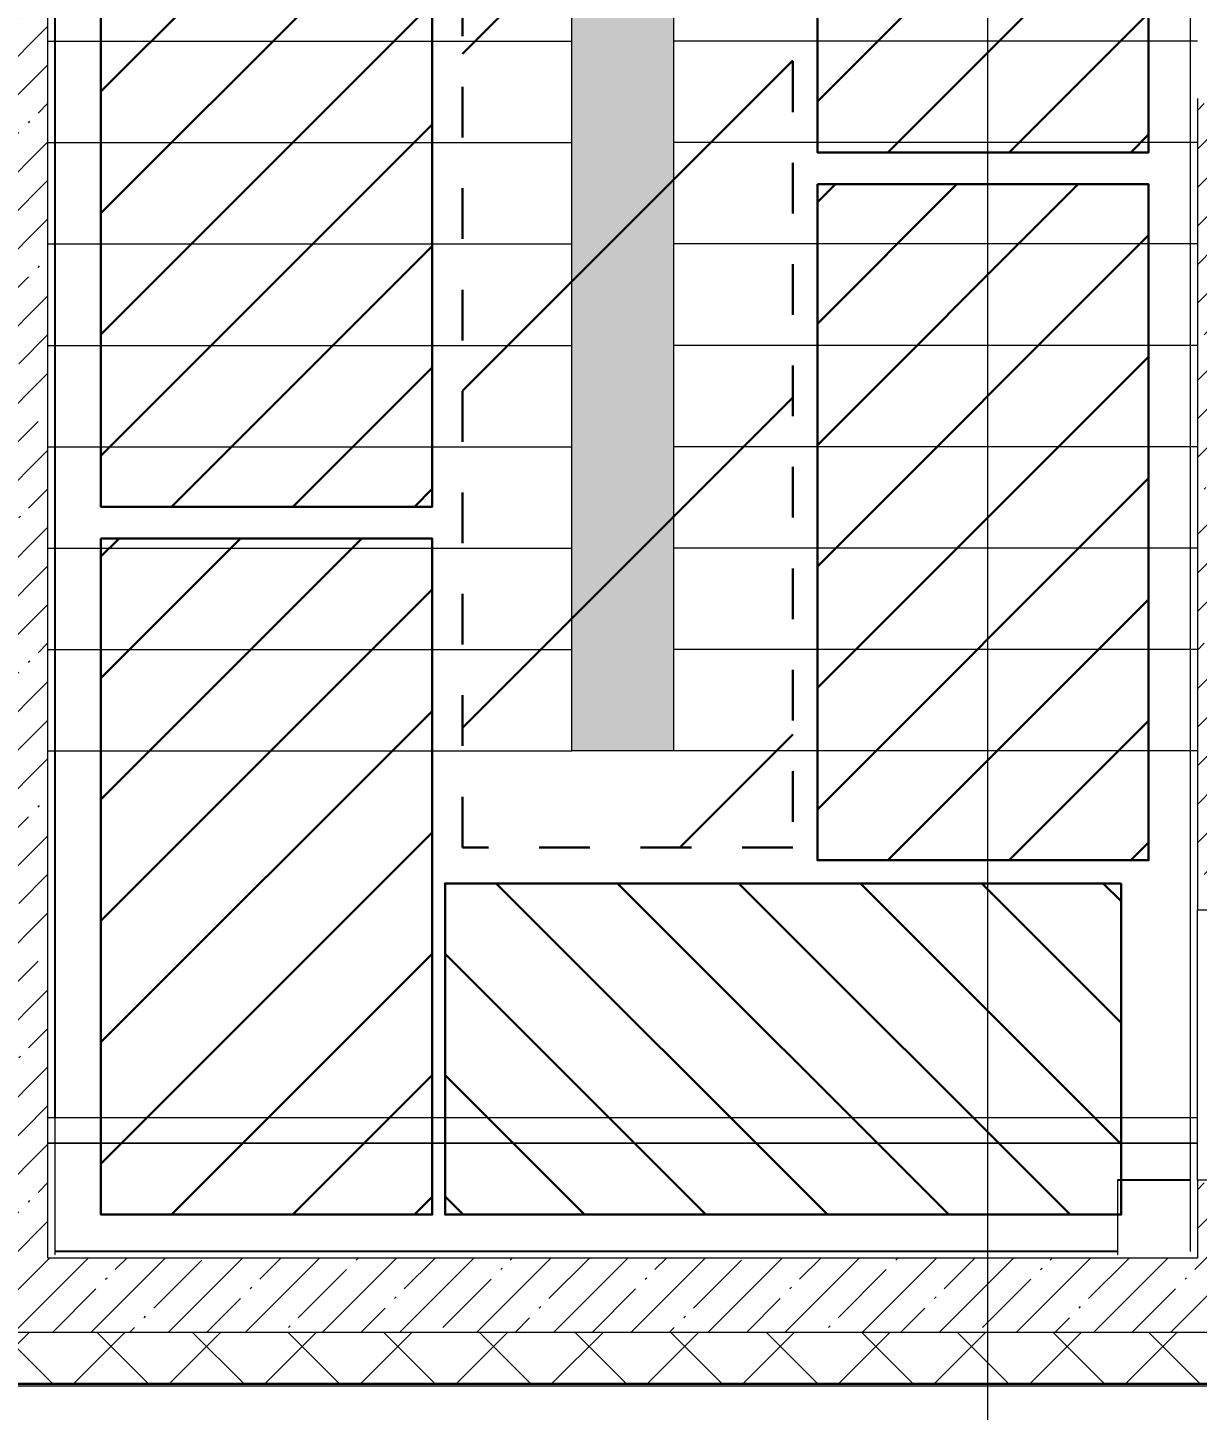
# Model space of a CAD drawing. Header units: millimetres. Extents: x -1113 to 415037, y -3642 to 354837.
# Drawn here: x 361247 to 364707, y -331 to 3760 of the extents above; entities that cross this region are included whole.
import ezdxf

# ---------------------------------------------------------------- set-up
doc = ezdxf.new("R2010")
doc.units = ezdxf.units.MM
doc.linetypes.add('Штрих короткий', pattern=[600, 300, -300])
for name, color, linetype, lineweight in [('0) строит. леса', 20, 'Continuous', 30), ('A-WALL', 7, 'Continuous', 5), ('I-WALL', 7, 'Continuous', 5), ('S-STRS', 7, 'Continuous', 9), ('Оси', 7, 'Continuous', 9)]:
    doc.layers.add(name, color=color, linetype=linetype, lineweight=lineweight)
doc.layers.add('A-AREA-PATT-3', color=7, linetype='Continuous', lineweight=5, true_color=0xe6fae8, transparency=1)
doc.layers.add('A-WALL-1', color=9, linetype='Continuous', lineweight=5, true_color=0x808080)
doc.layers.add('A-WALL-FNSH-1', color=9, linetype='Continuous', lineweight=5, true_color=0x808080)
pattern_1 = [(45, (289227.4, 1e-08), (-114.04925, 114.04925), []), (45, (289341.45, 1e-08), (-114.04925, 114.04925), [201.612, -40.322, 6.706, -33.617])]

# ---------------------------------------------------------------- blocks, each defined once
blk = doc.blocks.new('Зашивка приборов отопления38 - Зашивка приборов отопления-33325280-Объем проектирования 3 этажа')
at = {"layer": 'A-WALL'}
for p, q in [((120704.7, 18041.2), (120704.7, 17931.2)), ((120704.7, 17931.2), (124104.7, 17931.2)), ((124104.7, 17931.2), (120704.7, 17931.2)), ((120704.7, 17931.2), (120704.7, 17856.2)), ((120704.7, 17856.2), (124104.7, 17856.2))]:
    blk.add_line(p, q, dxfattribs=at)

msp = doc.modelspace()

# ---------------------------------------------------------------- hatches: boundary and pattern name
at = {"layer": '0) строит. леса', "linetype": 'Штрих короткий', "ltscale": 0.5}
h = msp.add_hatch(dxfattribs=at)
h.set_pattern_fill('ANSI31', color=256, scale=222)
h.paths.add_polyline_path([(362533.2, 6360.4), (363510.7, 6360.4), (363510.7, 1334.8), (362533.2, 1334.8)])
at = {"layer": '0) строит. леса'}
h = msp.add_hatch(dxfattribs=at)
h.set_pattern_fill('ANSI31', color=256, scale=80)
h.set_pattern_definition([(45, (367783.06, 149270.03), (-179.60512, 179.60512), [])])
h.paths.add_polyline_path([(363583.4, 5390.9), (363583.4, 3390.9), (364563.4, 3390.9), (364563.4, 5390.9)])
h = msp.add_hatch(dxfattribs=at)
h.set_pattern_fill('ANSI31', color=256, scale=80)
h.set_pattern_definition([(45, (365663.92, 148221.64), (-179.60512, 179.60512), [])])
h.paths.add_polyline_path([(361464.2, 4342.5), (361464.2, 2342.5), (362444.2, 2342.5), (362444.2, 4342.5)])
h = msp.add_hatch(dxfattribs=at)
h.set_pattern_fill('ANSI31', color=256, scale=80)
h.set_pattern_definition([(45, (367783.06, 147175.9), (-179.60512, 179.60512), [])])
h.paths.add_polyline_path([(363583.4, 3296.8), (363583.4, 1296.8), (364563.4, 1296.8), (364563.4, 3296.8)])
h = msp.add_hatch(dxfattribs=at)
h.set_pattern_fill('ANSI31', color=256, scale=80)
h.set_pattern_definition([(45, (365663.92, 146127.5), (-179.60512, 179.60512), [])])
h.paths.add_polyline_path([(361464.2, 2248.4), (361464.2, 248.4), (362444.2, 248.4), (362444.2, 2248.4)])
h = msp.add_hatch(dxfattribs=at)
h.set_pattern_fill('ANSI31', color=256, scale=80, angle=-90)
h.set_pattern_definition([(315, (508361.25, -2971.3), (179.60512, 179.60512), [])])
h.paths.add_polyline_path([(364482.1, 1228.4), (362482.1, 1228.4), (362482.1, 248.4), (364482.1, 248.4)])
at = {"layer": 'A-AREA-PATT-3'}
msp.add_hatch(color=256, dxfattribs=at).paths.add_polyline_path([(362857.4, 1620), (363157.4, 1620), (363157.4, 5520), (362857.4, 5520), (362857.4, 1910.3)])
at = {"layer": 'A-WALL'}
h = msp.add_hatch(dxfattribs=at)
h.set_pattern_fill('FP_24', color=256, style=0, pattern_type=2)
h.set_pattern_definition([(45, (289227.4, 1e-08), (-141.42136, 141.42136), []), (135, (289227.4, 1e-08), (-141.42136, -141.42136), [])])
h.paths.add_polyline_path([(364707.4, -250), (364927.4, -250), (364927.4, -100), (360787.4, -100), (360787.4, -250), (363157.4, -250)])
h.paths.add_polyline_path([(359835.1, -250), (359887.4, -250), (359887.4, -100), (356287.4, -100), (356287.4, -250), (359563.2, -250)])
h.paths.add_polyline_path([(355137.4, -250), (355387.4, -250), (355387.4, -100), (354387.4, -100), (354387.4, -250), (354668.2, -250)])
h.paths.add_polyline_path([(352937.4, -250), (353487.4, -250), (353487.4, -100), (352937.4, -100), (352937.4, -118)])
h.paths.add_polyline_path([(350637.4, -250), (350837.4, -250), (350837.4, -100), (350137.4, -100), (350137.4, -250)])
h.paths.add_polyline_path([(346509.9, -250), (347037.4, -250), (347037.4, -100), (345854.5, -100), (345854.5, -250), (346137.4, -250)])
at = {"layer": 'I-WALL'}
h = msp.add_hatch(dxfattribs=at)
h.set_pattern_fill('FP_1', color=256, style=0, pattern_type=2)
h.set_pattern_definition(pattern_1)
h.paths.add_polyline_path([(364707.4, 120), (364927.4, 120), (364927.4, 350), (364707.4, 350), (364707.4, 140)])
h.paths.add_polyline_path([(364707.4, 1150), (364927.4, 1150), (364927.4, 3550), (364707.4, 3550), (364707.4, 1620)])
h.paths.add_polyline_path([(364707.4, 4050), (364927.4, 4050), (364927.4, 7900), (364707.4, 7900), (364707.4, 4483.7)])
h = msp.add_hatch(dxfattribs=at)
h.set_pattern_fill('FP_1', color=256, style=0, pattern_type=2)
h.set_pattern_definition(pattern_1)
h.paths.add_polyline_path([(361087.5, 120), (361307.4, 120), (361307.4, 7680), (361087.4, 7680), (361087.4, 120)])
h = msp.add_hatch(dxfattribs=at)
h.set_pattern_fill('FP_1', color=256, style=0, pattern_type=2)
h.set_pattern_definition(pattern_1)
h.paths.add_polyline_path([(363157.4, -100), (364927.4, -100), (364927.4, 120), (361087.4, 120), (361087.4, -100), (362857.4, -100)])

# ---------------------------------------------------------------- linework, layer by layer
at = {"layer": '0) строит. леса', "linetype": 'Штрих короткий', "ltscale": 0.5}
msp.add_lwpolyline([(362533.2, 6360.4), (363510.7, 6360.4), (363510.7, 1334.8), (362533.2, 1334.8)], close=True, dxfattribs=at)
at = {"layer": '0) строит. леса'}
for points in [[(363583.4, 5390.9), (363583.4, 3390.9), (364563.4, 3390.9), (364563.4, 5390.9)], [(361464.2, 4342.5), (361464.2, 2342.5), (362444.2, 2342.5), (362444.2, 4342.5)], [(363583.4, 3296.8), (363583.4, 1296.8), (364563.4, 1296.8), (364563.4, 3296.8)], [(361464.2, 2248.4), (361464.2, 248.4), (362444.2, 248.4), (362444.2, 2248.4)], [(364482.1, 1228.4), (362482.1, 1228.4), (362482.1, 248.4), (364482.1, 248.4)]]:
    msp.add_lwpolyline(points, close=True, dxfattribs=at)
at = {"layer": 'A-WALL'}
for p, q in [((364686.4, 350), (364686.4, 351)), ((361328.4, 140), (361328.4, 139)), ((360787.4, -250), (365077.4, -250)), ((360787.4, -253), (365080.4, -253))]:
    msp.add_line(p, q, dxfattribs=at)
at = {"layer": 'A-WALL-1'}
for p, q in [((361307.4, 120), (361307.4, 7680)), ((364707.4, 3550), (364707.4, 1150)), ((364707.4, 1150), (365077.4, 1150)), ((365077.4, 350), (364707.4, 350)), ((364707.4, 350), (364707.4, 120)), ((364707.4, 120), (361307.4, 120)), ((364927.4, -100), (360787.4, -100))]:
    msp.add_line(p, q, dxfattribs=at)
at = {"layer": 'A-WALL-FNSH-1'}
for p, q in [((361327.4, 7660), (361327.4, 130)), ((361328.4, 140), (361328.4, 7659)), ((364686.4, 7659), (364686.4, 351)), ((364687.4, 140.5), (364687.4, 7660)), ((364471.4, 351), (364471.4, 140)), ((364686.4, 351), (364471.4, 351)), ((364472.4, 130), (364472.4, 350)), ((364472.4, 350), (364686.4, 350)), ((364686.4, 350), (364686.4, 140.5)), ((361327.4, 130), (361328.4, 130)), ((364471.4, 140), (361328.4, 140)), ((361328.4, 130), (361328.4, 139)), ((361328.4, 139), (364471.4, 139)), ((364471.4, 139), (364471.4, 130)), ((364471.4, 130), (364472.4, 130)), ((364686.4, 140.5), (364687.4, 140.5)), ((360787.4, -258), (365085.4, -258))]:
    msp.add_line(p, q, dxfattribs=at)
at = {"layer": 'I-WALL'}
for p, q in [((361327.8, 535), (361327.8, 7659)), ((361328.8, 7659), (361328.8, 535)), ((361327.8, 1630.5), (361328.8, 1630.5)), ((361327.8, 1310), (361328.8, 1310))]:
    msp.add_line(p, q, dxfattribs=at)
at = {"layer": 'S-STRS'}
for p, q in [((362857.4, 3720), (362857.4, 4020)), ((363157.4, 4020), (363157.4, 3720)), ((361307.4, 3720), (362857.4, 3720)), ((361307.4, 3720), (362857.4, 3720)), ((362857.4, 3420), (362857.4, 3720)), ((363157.4, 3720), (363157.4, 3420)), ((364707.4, 3720), (363157.4, 3720)), ((364707.4, 3720), (363157.4, 3720)), ((361307.4, 3420), (362857.4, 3420)), ((361307.4, 3420), (362857.4, 3420)), ((362857.4, 3120), (362857.4, 3420)), ((363157.4, 3420), (363157.4, 3120)), ((364707.4, 3420), (363157.4, 3420)), ((364707.4, 3420), (363157.4, 3420)), ((361307.4, 3120), (362857.4, 3120)), ((361307.4, 3120), (362857.4, 3120)), ((362857.4, 2820), (362857.4, 3120)), ((363157.4, 3120), (363157.4, 2820)), ((364707.4, 3120), (363157.4, 3120)), ((364707.4, 3120), (363157.4, 3120)), ((361307.4, 2820), (362857.4, 2820)), ((361307.4, 2820), (362857.4, 2820)), ((362857.4, 2520), (362857.4, 2820)), ((363157.4, 2820), (363157.4, 2520)), ((364707.4, 2820), (363157.4, 2820)), ((364707.4, 2820), (363157.4, 2820)), ((361307.4, 2520), (362857.4, 2520)), ((361307.4, 2520), (362857.4, 2520)), ((362857.4, 2220), (362857.4, 2520)), ((363157.4, 2520), (363157.4, 2220)), ((364707.4, 2520), (363157.4, 2520)), ((364707.4, 2520), (363157.4, 2520)), ((361307.4, 2220), (362857.4, 2220)), ((361307.4, 2220), (362857.4, 2220)), ((362857.4, 1920), (362857.4, 2220)), ((363157.4, 2220), (363157.4, 1920)), ((364707.4, 2220), (363157.4, 2220)), ((364707.4, 2220), (363157.4, 2220)), ((361307.4, 1920), (362857.4, 1920)), ((361307.4, 1920), (362857.4, 1920)), ((362857.4, 1620), (362857.4, 1920)), ((363157.4, 1920), (363157.4, 1620)), ((364707.4, 1920), (363157.4, 1920)), ((364707.4, 1920), (363157.4, 1920)), ((361307.4, 1620), (362857.4, 1620)), ((361307.4, 1620), (362857.4, 1620)), ((363157.4, 1620), (362857.4, 1620)), ((364707.4, 1620), (363157.4, 1620)), ((364707.4, 1620), (363157.4, 1620)), ((364707.4, 535), (364707.4, 1150))]:
    msp.add_line(p, q, dxfattribs=at)
at = {"layer": 'Оси'}
msp.add_lwpolyline([(364087.4, -1906.3), (364087.4, 3093.7), (364087.4, 22398.1), (364087.4, 27398.1)], dxfattribs=at)

# ---------------------------------------------------------------- block references
at = {"layer": 'A-WALL', "rotation": 180}
msp.add_blockref('Зашивка приборов отопления38 - Зашивка приборов отопления-33325280-Объем проектирования 3 этажа', (485412.1, 18391.2), dxfattribs=at)

doc.saveas('drawing.dxf')
